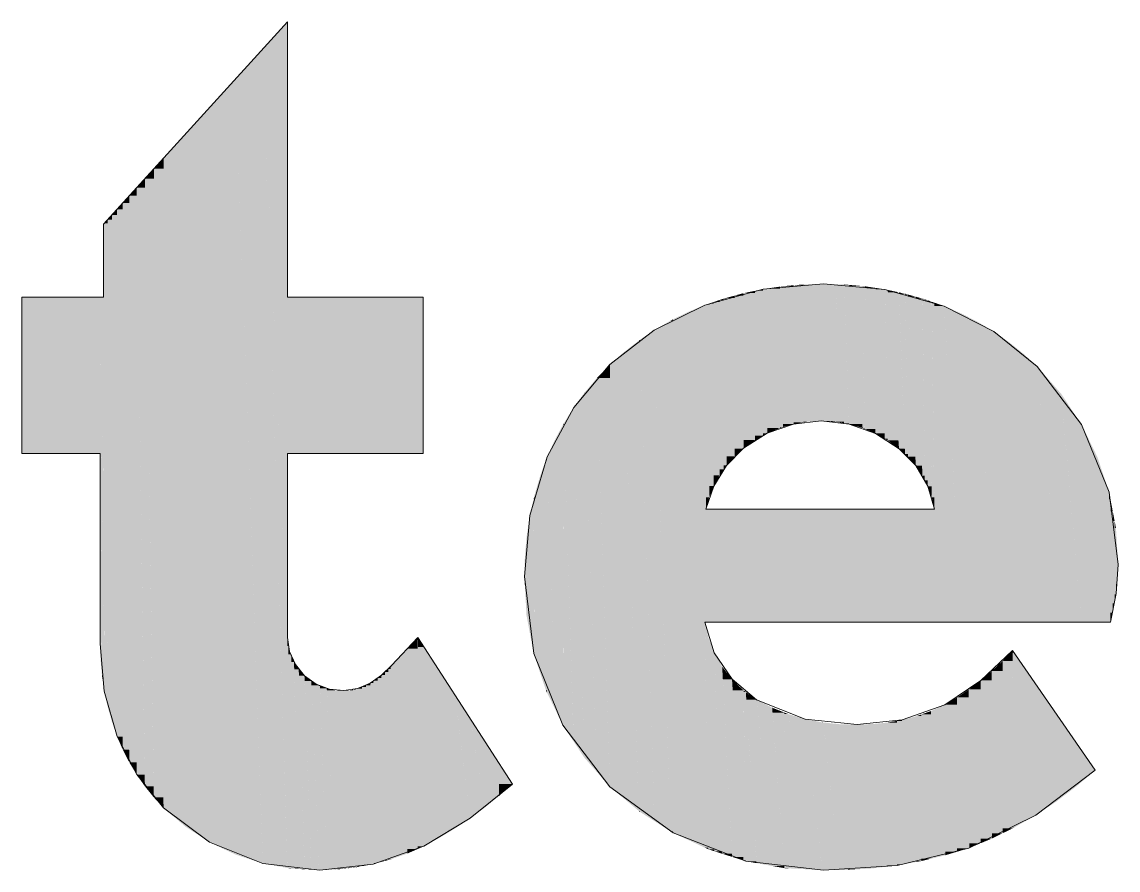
# Model space of a CAD drawing. Extents: x 885 to 2021, y 330 to 1122.
# Drawn here: x 1738.58 to 1743.74, y 648.9 to 652.89 of the extents above; entities that cross this region are included whole.
import ezdxf

# ---------------------------------------------------------------- set-up
doc = ezdxf.new("R2010")
doc.units = 0
doc.layers.add('P11_Plankopf_Ausführung_AF_4_800 Plankopf', color=7, linetype='Continuous', lineweight=25)

msp = doc.modelspace()

# ---------------------------------------------------------------- linework, layer by layer
at = {"layer": 'P11_Plankopf_Ausführung_AF_4_800 Plankopf', "color": 0, "linetype": 'Continuous', "lineweight": 13, "ltscale": 16.9}
for p, q in [((1739.8323, 652.8933), (1738.9674, 651.9418)), ((1739.8323, 651.5991), (1739.8323, 652.8933)), ((1738.9674, 651.9418), (1738.9674, 651.5991)), ((1742.0704, 651.6364), (1741.7956, 651.5613)), ((1742.3542, 651.6605), (1742.0704, 651.6364)), ((1742.6432, 651.6353), (1742.3542, 651.6605)), ((1742.9224, 651.5564), (1742.6432, 651.6353)), ((1738.9674, 651.5991), (1738.5837, 651.5991)), ((1738.5837, 651.5991), (1738.5837, 650.8625)), ((1740.4714, 651.5991), (1739.8323, 651.5991)), ((1740.4714, 650.8625), (1740.4714, 651.5991)), ((1741.7956, 651.5613), (1741.5586, 651.4437)), ((1743.1554, 651.4367), (1742.9224, 651.5564)), ((1741.5586, 651.4437), (1741.3497, 651.2813)), ((1743.3598, 651.273), (1743.1554, 651.4367)), ((1741.3497, 651.2813), (1741.1794, 651.0795)), ((1743.5681, 650.9998), (1743.3598, 651.273)), ((1741.1794, 651.0795), (1741.0543, 650.8469)), ((1742.344, 651.0159), (1742.2134, 651.0017)), ((1742.475, 651.0014), (1742.344, 651.0159)), ((1742.0896, 650.9581), (1741.9789, 650.8874)), ((1742.2134, 651.0017), (1742.0896, 650.9581)), ((1742.5991, 650.9571), (1742.475, 651.0014)), ((1742.7097, 650.8855), (1742.5991, 650.9571)), ((1743.6979, 650.6817), (1743.5681, 650.9998)), ((1738.5837, 650.8625), (1738.9521, 650.8625)), ((1738.9521, 650.8625), (1738.9521, 649.9673)), ((1739.8323, 649.9979), (1739.8323, 650.8625)), ((1739.8323, 650.8625), (1740.4714, 650.8625)), ((1741.9789, 650.8874), (1741.8983, 650.8067)), ((1742.7885, 650.8059), (1742.7097, 650.8855)), ((1741.0543, 650.8469), (1740.9733, 650.5709)), ((1741.8983, 650.8067), (1741.8382, 650.7097)), ((1742.8451, 650.7092), (1742.7885, 650.8059)), ((1741.8382, 650.7097), (1741.8017, 650.6016)), ((1742.876, 650.6016), (1742.8451, 650.7092)), ((1743.7402, 650.3407), (1743.6979, 650.6817)), ((1742.876, 650.6016), (1741.8017, 650.6016)), ((1740.9733, 650.5709), (1740.9475, 650.2844)), ((1743.7309, 650.204), (1743.7402, 650.3407)), ((1740.9475, 650.2844), (1740.9912, 649.9224)), ((1743.7044, 650.0696), (1743.7309, 650.204)), ((1741.7966, 650.0696), (1741.8408, 649.9259)), ((1741.7966, 650.0696), (1743.7044, 650.0696)), ((1739.8323, 649.9979), (1739.843, 649.9314)), ((1740.4458, 649.9979), (1740.323, 649.8649)), ((1740.8908, 649.3074), (1740.4458, 649.9979)), ((1738.9521, 649.9673), (1738.9712, 649.7455)), ((1739.843, 649.9314), (1739.8706, 649.8699)), ((1740.9912, 649.9224), (1741.1285, 649.5845)), ((1741.8408, 649.9259), (1741.9241, 649.8007)), ((1743.0944, 649.7957), (1743.244, 649.9366)), ((1743.6331, 649.3739), (1743.244, 649.9366)), ((1739.8706, 649.8699), (1739.9132, 649.8176)), ((1739.9132, 649.8176), (1739.9678, 649.7781)), ((1740.222, 649.7831), (1740.2751, 649.8208)), ((1740.2751, 649.8208), (1740.323, 649.8649)), ((1739.9678, 649.7781), (1740.0309, 649.7541)), ((1740.1623, 649.7569), (1740.222, 649.7831)), ((1741.9241, 649.8007), (1742.0396, 649.7044)), ((1742.9245, 649.6801), (1743.0944, 649.7957)), ((1738.9712, 649.7455), (1739.0315, 649.5312)), ((1740.0309, 649.7541), (1740.0979, 649.7473)), ((1740.0979, 649.7473), (1740.1623, 649.7569)), ((1742.0396, 649.7044), (1742.268, 649.6138)), ((1742.724, 649.6095), (1742.9245, 649.6801)), ((1742.268, 649.6138), (1742.5125, 649.5887)), ((1741.1285, 649.5845), (1741.3497, 649.2946)), ((1742.5125, 649.5887), (1742.724, 649.6095)), ((1739.0315, 649.5312), (1739.1236, 649.3522)), ((1739.1236, 649.3522), (1739.25, 649.1954)), ((1743.353, 649.1616), (1743.6331, 649.3739)), ((1740.6927, 649.147), (1740.8908, 649.3074)), ((1741.3497, 649.2946), (1741.6467, 649.0782)), ((1739.25, 649.1954), (1739.4664, 649.0341)), ((1740.4746, 649.0151), (1740.6927, 649.147)), ((1743.0378, 649.0062), (1743.353, 649.1616)), ((1741.6467, 649.0782), (1741.9891, 648.9449)), ((1739.4664, 649.0341), (1739.7173, 648.9344)), ((1740.2363, 648.9315), (1740.4746, 649.0151)), ((1742.7004, 648.9252), (1743.0378, 649.0062)), ((1741.9891, 648.9449), (1742.3542, 648.9032)), ((1739.7173, 648.9344), (1739.9854, 648.9032)), ((1739.9854, 648.9032), (1740.2363, 648.9315)), ((1742.3542, 648.9032), (1742.7004, 648.9252))]:
    msp.add_line(p, q, dxfattribs=at)
at = {"layer": 'P11_Plankopf_Ausführung_AF_4_800 Plankopf', "color": 0, "linetype": 'Continuous', "lineweight": 0, "ltscale": 0.0169}
for points in [[(1739.8323, 652.7668), (1739.7173, 652.7668), (1739.8323, 652.8933)], [(1739.7173, 652.6252), (1739.5886, 652.6252), (1739.7173, 652.7668)], [(1739.8316, 648.9344), (1739.7173, 648.9344), (1739.7173, 652.7668)], [(1739.8323, 651.5991), (1739.8323, 652.7668), (1739.7173, 652.7668)], [(1739.8323, 649.9979), (1739.7999, 649.9979), (1739.7173, 652.7668)], [(1739.8323, 650.8625), (1739.7964, 650.8625), (1739.7173, 652.7668)], [(1739.8323, 651.5991), (1739.7878, 651.5991), (1739.7173, 652.7668)], [(1739.5886, 652.4909), (1739.4664, 652.4909), (1739.5886, 652.6252)], [(1739.7158, 648.976), (1739.5886, 648.976), (1739.5886, 652.6252)], [(1739.7173, 648.9344), (1739.7173, 652.6252), (1739.5886, 652.6252)], [(1739.4664, 652.366), (1739.3529, 652.366), (1739.4664, 652.4909)], [(1739.5866, 649.0341), (1739.4664, 649.0341), (1739.4664, 652.4909)], [(1739.5886, 648.976), (1739.5886, 652.4909), (1739.4664, 652.4909)], [(1739.3529, 652.2528), (1739.25, 652.2528), (1739.3529, 652.366)], [(1739.4639, 649.1077), (1739.3529, 649.1077), (1739.3529, 652.366)], [(1739.4664, 649.0341), (1739.4664, 652.366), (1739.3529, 652.366)], [(1739.25, 652.2026), (1739.2044, 652.2026), (1739.25, 652.2528)], [(1739.3501, 649.1954), (1739.25, 649.1954), (1739.25, 652.2528)], [(1739.3529, 649.1077), (1739.3529, 652.2528), (1739.25, 652.2528)], [(1739.2044, 652.1561), (1739.1622, 652.1561), (1739.2044, 652.2026)], [(1739.2493, 649.2448), (1739.2044, 649.2448), (1739.2044, 652.2026)], [(1739.25, 649.1954), (1739.25, 652.2026), (1739.2044, 652.2026)], [(1739.1622, 652.1137), (1739.1236, 652.1137), (1739.1622, 652.1561)], [(1739.2036, 649.2971), (1739.1622, 649.2971), (1739.1622, 652.1561)], [(1739.2044, 649.2448), (1739.2044, 652.1561), (1739.1622, 652.1561)], [(1739.1236, 652.0755), (1739.0889, 652.0755), (1739.1236, 652.1137)], [(1739.1614, 649.3522), (1739.1236, 649.3522), (1739.1236, 652.1137)], [(1739.1622, 649.2971), (1739.1622, 652.1137), (1739.1236, 652.1137)], [(1739.0581, 652.0124), (1739.0315, 652.0124), (1739.0581, 652.0417)], [(1739.0889, 652.0417), (1739.0581, 652.0417), (1739.0889, 652.0755)], [(1739.0882, 649.4695), (1739.0581, 649.4695), (1739.0581, 652.0417)], [(1739.0889, 649.4097), (1739.0889, 652.0417), (1739.0581, 652.0417)], [(1739.1229, 649.4097), (1739.0889, 649.4097), (1739.0889, 652.0755)], [(1739.1236, 649.3522), (1739.1236, 652.0755), (1739.0889, 652.0755)], [(1739.0069, 651.9632), (1738.9868, 651.9632), (1739.0069, 651.9853)], [(1739.0315, 651.9853), (1739.0069, 651.9853), (1739.0315, 652.0124)], [(1739.0308, 649.6013), (1739.0069, 649.6013), (1739.0069, 651.9853)], [(1739.0315, 649.5312), (1739.0315, 651.9853), (1739.0069, 651.9853)], [(1739.0575, 649.5312), (1739.0315, 649.5312), (1739.0315, 652.0124)], [(1739.0581, 649.4695), (1739.0581, 652.0124), (1739.0315, 652.0124)], [(1738.9712, 651.9418), (1738.9674, 651.9418), (1738.9712, 651.946)], [(1738.968, 651.5991), (1738.9674, 651.5991), (1738.9674, 651.9418)], [(1738.9712, 649.7455), (1738.9712, 651.9418), (1738.9674, 651.9418)], [(1738.9868, 651.946), (1738.9712, 651.946), (1738.9868, 651.9632)], [(1738.9863, 649.7455), (1738.9712, 649.7455), (1738.9712, 651.946)], [(1738.9868, 649.6729), (1738.9868, 651.946), (1738.9712, 651.946)], [(1739.0063, 649.6729), (1738.9868, 649.6729), (1738.9868, 651.9632)], [(1739.0069, 649.6013), (1739.0069, 651.9632), (1738.9868, 651.9632)], [(1742.0322, 651.6173), (1741.9789, 651.6173), (1742.0322, 651.6284)], [(1742.0704, 651.6284), (1742.0322, 651.6284), (1742.0704, 651.6364)], [(1742.0704, 650.9473), (1742.0322, 650.9473), (1742.0322, 651.6284)], [(1742.0704, 650.9473), (1742.0704, 651.6284), (1742.0322, 651.6284)], [(1742.0896, 651.6364), (1742.0704, 651.6364), (1742.0896, 651.6392)], [(1742.0896, 650.9581), (1742.0704, 650.9581), (1742.0704, 651.6364)], [(1742.0896, 650.9581), (1742.0896, 651.6364), (1742.0704, 651.6364)], [(1742.1503, 651.6392), (1742.0896, 651.6392), (1742.1503, 651.6481)], [(1742.1503, 650.9834), (1742.0896, 650.9834), (1742.0896, 651.6392)], [(1742.1503, 650.9834), (1742.1503, 651.6392), (1742.0896, 651.6392)], [(1742.1644, 651.6481), (1742.1503, 651.6481), (1742.1644, 651.6502)], [(1742.1644, 650.9875), (1742.1503, 650.9875), (1742.1503, 651.6481)], [(1742.1644, 650.9875), (1742.1644, 651.6481), (1742.1503, 651.6481)], [(1742.2134, 651.6502), (1742.1644, 651.6502), (1742.2134, 651.6543)], [(1742.2134, 651.0017), (1742.1644, 651.0017), (1742.1644, 651.6502)], [(1742.2134, 651.0017), (1742.2134, 651.6502), (1742.1644, 651.6502)], [(1742.2592, 651.6543), (1742.2134, 651.6543), (1742.2592, 651.6582)], [(1742.2592, 651.0093), (1742.2134, 651.0093), (1742.2134, 651.6543)], [(1742.2592, 651.0093), (1742.2592, 651.6543), (1742.2134, 651.6543)], [(1742.2783, 651.6582), (1742.2592, 651.6582), (1742.2783, 651.6587)], [(1742.2783, 651.0125), (1742.2592, 651.0125), (1742.2592, 651.6582)], [(1742.2783, 651.0125), (1742.2783, 651.6582), (1742.2592, 651.6582)], [(1742.344, 651.6587), (1742.2783, 651.6587), (1742.344, 651.6602)], [(1742.344, 651.0159), (1742.2783, 651.0159), (1742.2783, 651.6587)], [(1742.344, 651.0159), (1742.344, 651.6587), (1742.2783, 651.6587)], [(1742.3542, 651.6602), (1742.344, 651.6602), (1742.3542, 651.6605)], [(1742.3542, 651.0159), (1742.344, 651.0159), (1742.344, 651.6602)], [(1742.3542, 651.0154), (1742.3542, 651.6602), (1742.344, 651.6602)], [(1742.4097, 651.0154), (1742.3542, 651.0154), (1742.3542, 651.6605)], [(1742.4099, 651.6592), (1742.3543, 651.6592), (1742.3542, 651.6605)], [(1742.4099, 651.0125), (1742.4099, 651.6592), (1742.3543, 651.6592)], [(1742.4506, 651.0125), (1742.4099, 651.0125), (1742.4099, 651.6592)], [(1742.451, 651.6582), (1742.41, 651.6582), (1742.4099, 651.6592)], [(1742.451, 651.0055), (1742.451, 651.6582), (1742.41, 651.6582)], [(1742.4748, 651.0055), (1742.451, 651.0055), (1742.451, 651.6582)], [(1742.475, 651.6561), (1742.4511, 651.6561), (1742.451, 651.6582)], [(1742.475, 651.0014), (1742.475, 651.6561), (1742.4511, 651.6561)], [(1742.5366, 651.0014), (1742.475, 651.0014), (1742.475, 651.6561)], [(1742.5383, 651.6506), (1742.4755, 651.6506), (1742.475, 651.6561)], [(1742.5383, 650.9829), (1742.5383, 651.6506), (1742.4755, 651.6506)], [(1742.5474, 650.9829), (1742.5383, 650.9829), (1742.5383, 651.6506)], [(1742.5475, 651.6498), (1742.5383, 651.6498), (1742.5383, 651.6506)], [(1742.5475, 650.979), (1742.5475, 651.6498), (1742.5383, 651.6498)], [(1742.5975, 650.979), (1742.5475, 650.979), (1742.5475, 651.6498)], [(1742.5991, 651.642), (1742.5481, 651.642), (1742.5475, 651.6498)], [(1742.5991, 650.9571), (1742.5991, 651.642), (1742.5481, 651.642)], [(1742.6417, 650.9571), (1742.5991, 650.9571), (1742.5991, 651.642)], [(1742.6432, 651.6353), (1742.5995, 651.6353), (1742.5991, 651.642)], [(1742.6432, 650.9321), (1742.6432, 651.6353), (1742.5995, 651.6353)], [(1742.6564, 650.9321), (1742.6432, 650.9321), (1742.6432, 651.6353)], [(1742.6565, 651.6325), (1742.6433, 651.6325), (1742.6432, 651.6353)], [(1742.6565, 650.9245), (1742.6565, 651.6325), (1742.6433, 651.6325)], [(1742.707, 650.9245), (1742.6565, 650.9245), (1742.6565, 651.6325)], [(1742.7097, 651.621), (1742.6573, 651.621), (1742.6565, 651.6325)], [(1742.7097, 650.8855), (1742.7097, 651.621), (1742.6573, 651.621)], [(1742.737, 650.8855), (1742.7097, 650.8855), (1742.7097, 651.621)], [(1742.7379, 651.6149), (1742.71, 651.6149), (1742.7097, 651.621)], [(1738.5837, 650.8625), (1738.9521, 650.8625), (1738.5837, 651.5991)], [(1738.9521, 650.8625), (1738.9521, 651.5991), (1738.5837, 651.5991)], [(1738.9528, 650.8625), (1738.9521, 650.8625), (1738.9521, 651.5991)], [(1738.9538, 649.893), (1738.9538, 651.5991), (1738.9521, 651.5991)], [(1738.9599, 649.893), (1738.9538, 649.893), (1738.9538, 651.5991)], [(1738.9602, 649.819), (1738.9602, 651.5991), (1738.9538, 651.5991)], [(1738.9672, 649.819), (1738.9602, 649.819), (1738.9602, 651.5991)], [(1738.9674, 649.7708), (1738.9674, 651.5991), (1738.9602, 651.5991)], [(1738.9712, 649.7455), (1738.968, 651.5991), (1738.9674, 651.5991)], [(1738.9711, 649.7708), (1738.9674, 649.7708), (1738.9674, 651.5991)], [(1739.8323, 650.8625), (1739.8323, 651.5991), (1739.7878, 651.5991)], [(1739.8323, 650.8625), (1740.4714, 650.8625), (1739.8323, 651.5991)], [(1740.4714, 650.8625), (1740.4714, 651.5991), (1739.8323, 651.5991)], [(1741.8382, 651.5685), (1741.8168, 651.5685), (1741.8382, 651.5758)], [(1741.8654, 651.5758), (1741.8382, 651.5758), (1741.8654, 651.585)], [(1741.8654, 650.7599), (1741.8382, 650.7599), (1741.8382, 651.5758)], [(1741.8654, 650.7599), (1741.8654, 651.5758), (1741.8382, 651.5758)], [(1741.8856, 651.585), (1741.8654, 651.585), (1741.8856, 651.5919)], [(1741.8856, 650.7886), (1741.8654, 650.7886), (1741.8654, 651.585)], [(1741.8856, 650.7886), (1741.8856, 651.585), (1741.8654, 651.585)], [(1741.8983, 651.5919), (1741.8856, 651.5919), (1741.8983, 651.5953)], [(1741.8983, 650.8067), (1741.8856, 650.8067), (1741.8856, 651.5919)], [(1741.8983, 650.8067), (1741.8983, 651.5919), (1741.8856, 651.5919)], [(1741.9362, 651.5953), (1741.8983, 651.5953), (1741.9362, 651.6057)], [(1741.9362, 650.8494), (1741.8983, 650.8494), (1741.8983, 651.5953)], [(1741.9362, 650.8494), (1741.9362, 651.5953), (1741.8983, 651.5953)], [(1741.9773, 651.6057), (1741.9362, 651.6057), (1741.9773, 651.617)], [(1741.9773, 650.886), (1741.9362, 650.886), (1741.9362, 651.6057)], [(1741.9773, 650.886), (1741.9773, 651.6057), (1741.9362, 651.6057)], [(1741.9789, 651.617), (1741.9773, 651.617), (1741.9789, 651.6173)], [(1741.9789, 650.8874), (1741.9773, 650.8874), (1741.9773, 651.617)], [(1741.9789, 650.8874), (1741.9789, 651.617), (1741.9773, 651.617)], [(1742.0322, 650.9259), (1741.9789, 650.9259), (1741.9789, 651.6173)], [(1742.0322, 650.9259), (1742.0322, 651.6173), (1741.9789, 651.6173)], [(1742.7379, 650.8604), (1742.7379, 651.6149), (1742.71, 651.6149)], [(1742.7514, 650.8604), (1742.7379, 650.8604), (1742.7379, 651.6149)], [(1742.7516, 651.611), (1742.738, 651.611), (1742.7379, 651.6149)], [(1742.7516, 650.8481), (1742.7516, 651.611), (1742.738, 651.611)], [(1742.7866, 650.8481), (1742.7516, 650.8481), (1742.7516, 651.611)], [(1742.7885, 651.6006), (1742.7521, 651.6006), (1742.7516, 651.611)], [(1742.7885, 650.8059), (1742.7885, 651.6006), (1742.7521, 651.6006)], [(1742.8181, 650.8059), (1742.7885, 650.8059), (1742.7885, 651.6006)], [(1742.8198, 651.5917), (1742.7888, 651.5917), (1742.7885, 651.6006)], [(1742.8198, 650.7593), (1742.8198, 651.5917), (1742.7888, 651.5917)], [(1742.8308, 650.7593), (1742.8198, 650.7593), (1742.8198, 651.5917)], [(1742.8311, 651.5886), (1742.8199, 651.5886), (1742.8198, 651.5917)], [(1742.8311, 650.737), (1742.8311, 651.5886), (1742.8199, 651.5886)], [(1742.8447, 650.737), (1742.8311, 650.737), (1742.8311, 651.5886)], [(1742.8451, 651.5836), (1742.8311, 651.5836), (1742.8311, 651.5886)], [(1742.8451, 650.7092), (1742.8451, 651.5836), (1742.8311, 651.5836)], [(1742.8628, 650.7092), (1742.8451, 650.7092), (1742.8451, 651.5836)], [(1742.8639, 651.577), (1742.8452, 651.577), (1742.8451, 651.5836)], [(1742.8639, 650.6564), (1742.8639, 651.577), (1742.8452, 651.577)], [(1742.8753, 650.6564), (1742.8639, 650.6564), (1742.8639, 651.577)], [(1742.876, 651.5728), (1742.864, 651.5728), (1742.8639, 651.577)], [(1742.876, 650.6016), (1742.876, 651.5728), (1742.864, 651.5728)], [(1742.876, 650.0696), (1742.9224, 650.0696), (1742.876, 651.5728)], [(1742.9224, 651.5564), (1742.8765, 651.5564), (1742.876, 651.5728)], [(1741.714, 651.494), (1741.6467, 651.494), (1741.714, 651.5274)], [(1741.7956, 651.5274), (1741.714, 651.5274), (1741.7956, 651.5613)], [(1741.7944, 649.0469), (1741.714, 649.0469), (1741.714, 651.5274)], [(1741.7956, 649.0089), (1741.7956, 651.5274), (1741.714, 651.5274)], [(1741.7966, 651.5613), (1741.7956, 651.5613), (1741.7966, 651.5617)], [(1741.7966, 649.0089), (1741.7956, 649.0089), (1741.7956, 651.5613)], [(1741.7966, 649.0084), (1741.7966, 651.5613), (1741.7956, 651.5613)], [(1741.8017, 651.5617), (1741.7966, 651.5617), (1741.8017, 651.5634)], [(1741.7966, 650.0696), (1741.8017, 650.0696), (1741.7966, 651.5617)], [(1741.8017, 650.0696), (1741.8017, 651.5617), (1741.7966, 651.5617)], [(1741.8168, 651.5634), (1741.8017, 651.5634), (1741.8168, 651.5685)], [(1741.8168, 650.6567), (1741.8017, 650.6567), (1741.8017, 651.5634)], [(1741.8168, 650.6567), (1741.8168, 651.5634), (1741.8017, 651.5634)], [(1741.8382, 650.7097), (1741.8168, 650.7097), (1741.8168, 651.5685)], [(1741.8382, 650.7097), (1741.8382, 651.5685), (1741.8168, 651.5685)], [(1742.9224, 650.0696), (1742.9224, 651.5564), (1742.8765, 651.5564)], [(1742.9224, 650.0696), (1743.0027, 650.0696), (1742.9224, 651.5564)], [(1743.0027, 651.5218), (1742.9243, 651.5218), (1742.9224, 651.5564)], [(1743.0027, 650.0696), (1743.0027, 651.5218), (1742.9243, 651.5218)], [(1743.0027, 650.0696), (1743.0804, 650.0696), (1743.0027, 651.5218)], [(1743.0804, 651.4818), (1743.0048, 651.4818), (1743.0027, 651.5218)], [(1741.6349, 651.4437), (1741.5586, 651.4437), (1741.6349, 651.4881)], [(1741.6467, 651.4881), (1741.6349, 651.4881), (1741.6467, 651.494)], [(1741.6467, 649.0857), (1741.6349, 649.0857), (1741.6349, 651.4881)], [(1741.6467, 649.0782), (1741.6467, 651.4881), (1741.6349, 651.4881)], [(1741.7132, 649.0782), (1741.6467, 649.0782), (1741.6467, 651.494)], [(1741.714, 649.0469), (1741.714, 651.494), (1741.6467, 651.494)], [(1743.0804, 650.0696), (1743.0804, 651.4818), (1743.0048, 651.4818)], [(1743.0804, 650.0696), (1743.1554, 650.0696), (1743.0804, 651.4818)], [(1743.1554, 651.4367), (1743.0828, 651.4367), (1743.0804, 651.4818)], [(1741.5586, 651.3982), (1741.4912, 651.3982), (1741.5586, 651.4437)], [(1741.6333, 649.1341), (1741.5586, 649.1341), (1741.5586, 651.4437)], [(1741.6349, 649.0857), (1741.6349, 651.4437), (1741.5586, 651.4437)], [(1743.1554, 650.0696), (1743.1554, 651.4367), (1743.0828, 651.4367)], [(1743.1554, 650.0696), (1743.2271, 650.0696), (1743.1554, 651.4367)], [(1743.2271, 651.3868), (1743.158, 651.3868), (1743.1554, 651.4367)], [(1741.4854, 651.34), (1741.4156, 651.34), (1741.4854, 651.3942)], [(1741.4912, 651.3942), (1741.4854, 651.3942), (1741.4912, 651.3982)], [(1741.4912, 649.1817), (1741.4854, 649.1817), (1741.4854, 651.3942)], [(1741.4912, 649.1768), (1741.4912, 651.3942), (1741.4854, 651.3942)], [(1741.5573, 649.1768), (1741.4912, 649.1768), (1741.4912, 651.3982)], [(1741.5586, 649.1341), (1741.5586, 651.3982), (1741.4912, 651.3982)], [(1743.2271, 650.0696), (1743.2271, 651.3868), (1743.158, 651.3868)], [(1743.2271, 650.0696), (1743.2953, 650.0696), (1743.2271, 651.3868)], [(1743.2953, 651.3321), (1743.2299, 651.3321), (1743.2271, 651.3868)], [(1741.4156, 651.2813), (1741.3497, 651.2813), (1741.4156, 651.34)], [(1741.4835, 649.2397), (1741.4156, 649.2397), (1741.4156, 651.34)], [(1741.4854, 649.1817), (1741.4854, 651.34), (1741.4156, 651.34)], [(1743.2953, 650.0696), (1743.2953, 651.3321), (1743.2299, 651.3321)], [(1743.2953, 650.0696), (1743.3598, 650.0696), (1743.2953, 651.3321)], [(1743.3598, 651.273), (1743.2983, 651.273), (1743.2953, 651.3321)], [(1741.3497, 651.218), (1741.2883, 651.218), (1741.3497, 651.2813)], [(1741.4139, 649.2946), (1741.3497, 649.2946), (1741.3497, 651.2813)], [(1741.4156, 649.2397), (1741.4156, 651.2813), (1741.3497, 651.2813)], [(1743.3598, 650.0696), (1743.3598, 651.273), (1743.2983, 651.273)], [(1743.3598, 650.0696), (1743.4729, 650.0696), (1743.3598, 651.273)], [(1743.4729, 651.1433), (1743.372, 651.1433), (1743.3598, 651.273)], [(1741.2883, 651.1506), (1741.2314, 651.1506), (1741.2883, 651.218)], [(1741.3474, 649.3648), (1741.2883, 649.3648), (1741.2883, 651.218)], [(1741.3497, 649.2946), (1741.3497, 651.218), (1741.2883, 651.218)], [(1741.2294, 651.0795), (1741.1794, 651.0795), (1741.2294, 651.1479)], [(1741.2314, 651.1479), (1741.2294, 651.1479), (1741.2314, 651.1506)], [(1741.2314, 649.4322), (1741.2294, 649.4322), (1741.2294, 651.1479)], [(1741.2314, 649.4299), (1741.2314, 651.1479), (1741.2294, 651.1479)], [(1741.2862, 649.4299), (1741.2314, 649.4299), (1741.2314, 651.1506)], [(1741.2883, 649.3648), (1741.2883, 651.1506), (1741.2314, 651.1506)], [(1743.4729, 650.0696), (1743.4729, 651.1433), (1743.372, 651.1433)], [(1743.4729, 650.0696), (1743.5681, 650.0696), (1743.4729, 651.1433)], [(1743.5681, 650.9998), (1743.4857, 650.9998), (1743.4729, 651.1433)], [(1741.1794, 651.0049), (1741.1324, 651.0049), (1741.1794, 651.0795)], [(1741.2271, 649.5077), (1741.1794, 649.5077), (1741.1794, 651.0795)], [(1741.2294, 649.4322), (1741.2294, 651.0795), (1741.1794, 651.0795)], [(1741.1324, 650.9977), (1741.1285, 650.9977), (1741.1324, 651.0049)], [(1741.1771, 649.5787), (1741.1324, 649.5787), (1741.1324, 651.0049)], [(1741.1794, 649.5077), (1741.1794, 651.0049), (1741.1324, 651.0049)], [(1742.2134, 651.0017), (1742.2592, 651.0093), (1742.2134, 651.0093)], [(1742.2592, 651.0093), (1742.2783, 651.0125), (1742.2592, 651.0125)], [(1742.2783, 651.0125), (1742.344, 651.0159), (1742.2783, 651.0159)], [(1742.3542, 651.0154), (1742.3542, 651.0159), (1742.344, 651.0159)], [(1742.4099, 651.0125), (1742.4097, 651.0154), (1742.3542, 651.0154)], [(1742.451, 651.0055), (1742.4506, 651.0125), (1742.4099, 651.0125)], [(1742.475, 651.0014), (1742.4748, 651.0055), (1742.451, 651.0055)], [(1741.1285, 650.9272), (1741.0906, 650.9272), (1741.1285, 650.9977)], [(1741.1323, 649.5845), (1741.1285, 649.5845), (1741.1285, 650.9977)], [(1741.1324, 649.5787), (1741.1324, 650.9977), (1741.1285, 650.9977)], [(1742.0704, 650.9473), (1742.0896, 650.9581), (1742.0704, 650.9581)], [(1742.0896, 650.9581), (1742.1503, 650.9834), (1742.0896, 650.9834)], [(1742.1503, 650.9834), (1742.1644, 650.9875), (1742.1503, 650.9875)], [(1742.1644, 650.9875), (1742.2134, 651.0017), (1742.1644, 651.0017)], [(1742.5383, 650.9829), (1742.5366, 651.0014), (1742.475, 651.0014)], [(1742.5475, 650.979), (1742.5474, 650.9829), (1742.5383, 650.9829)], [(1742.5991, 650.9571), (1742.5975, 650.979), (1742.5475, 650.979)], [(1742.6432, 650.9321), (1742.6417, 650.9571), (1742.5991, 650.9571)], [(1743.5681, 650.0696), (1743.5681, 650.9998), (1743.4857, 650.9998)], [(1743.5681, 650.0696), (1743.6435, 650.0696), (1743.5681, 650.9998)], [(1743.6435, 650.845), (1743.5806, 650.845), (1743.5681, 650.9998)], [(1741.0906, 650.8469), (1741.0543, 650.8469), (1741.0906, 650.9272)], [(1741.1263, 649.6625), (1741.0906, 649.6625), (1741.0906, 650.9272)], [(1741.1285, 649.5845), (1741.1285, 650.9272), (1741.0906, 650.9272)], [(1741.9789, 650.8874), (1742.0322, 650.9259), (1741.9789, 650.9259)], [(1742.0322, 650.9259), (1742.0704, 650.9473), (1742.0322, 650.9473)], [(1742.6565, 650.9245), (1742.6564, 650.9321), (1742.6432, 650.9321)], [(1742.7097, 650.8855), (1742.707, 650.9245), (1742.6565, 650.9245)], [(1738.9538, 649.893), (1738.9528, 650.8625), (1738.9521, 650.8625)], [(1738.9537, 649.9673), (1738.9521, 649.9673), (1738.9521, 650.8625)], [(1739.8323, 649.9979), (1739.8323, 650.8625), (1739.7964, 650.8625)], [(1741.8983, 650.8067), (1741.9362, 650.8494), (1741.8983, 650.8494)], [(1741.9362, 650.8494), (1741.9773, 650.886), (1741.9362, 650.886)], [(1741.9773, 650.886), (1741.9789, 650.8874), (1741.9773, 650.8874)], [(1742.7379, 650.8604), (1742.737, 650.8855), (1742.7097, 650.8855)], [(1742.7516, 650.8481), (1742.7514, 650.8604), (1742.7379, 650.8604)], [(1742.7885, 650.8059), (1742.7866, 650.8481), (1742.7516, 650.8481)], [(1741.0486, 650.7567), (1741.0213, 650.7567), (1741.0486, 650.8313)], [(1741.0543, 650.8313), (1741.0486, 650.8313), (1741.0543, 650.8469)], [(1741.0543, 649.7489), (1741.0486, 649.7489), (1741.0486, 650.8313)], [(1741.0543, 649.7372), (1741.0543, 650.8313), (1741.0486, 650.8313)], [(1741.0883, 649.7372), (1741.0543, 649.7372), (1741.0543, 650.8469)], [(1741.0906, 649.6625), (1741.0906, 650.8469), (1741.0543, 650.8469)], [(1741.8856, 650.7886), (1741.8983, 650.8067), (1741.8856, 650.8067)], [(1742.8198, 650.7593), (1742.8181, 650.8059), (1742.7885, 650.8059)], [(1743.6435, 650.0696), (1743.6435, 650.845), (1743.5806, 650.845)], [(1743.6435, 650.0696), (1743.6979, 650.0696), (1743.6435, 650.845)], [(1743.6979, 650.6817), (1743.6549, 650.6817), (1743.6435, 650.845)], [(1741.0213, 650.6646), (1740.9943, 650.6646), (1741.0213, 650.7567)], [(1741.0464, 649.8314), (1741.0213, 649.8314), (1741.0213, 650.7567)], [(1741.0486, 649.7489), (1741.0486, 650.7567), (1741.0213, 650.7567)], [(1741.8382, 650.7097), (1741.8654, 650.7599), (1741.8382, 650.7599)], [(1741.8654, 650.7599), (1741.8856, 650.7886), (1741.8654, 650.7886)], [(1742.8311, 650.737), (1742.8308, 650.7593), (1742.8198, 650.7593)], [(1741.8168, 650.6567), (1741.8382, 650.7097), (1741.8168, 650.7097)], [(1742.8451, 650.7092), (1742.8447, 650.737), (1742.8311, 650.737)], [(1742.8639, 650.6564), (1742.8628, 650.7092), (1742.8451, 650.7092)], [(1740.9912, 650.5709), (1740.9733, 650.5709), (1740.9912, 650.6509)], [(1740.9943, 650.6509), (1740.9912, 650.6509), (1740.9943, 650.6646)], [(1740.9942, 649.9224), (1740.9912, 649.9224), (1740.9912, 650.6509)], [(1740.9943, 649.9131), (1740.9943, 650.6509), (1740.9912, 650.6509)], [(1741.0187, 649.9131), (1740.9943, 649.9131), (1740.9943, 650.6646)], [(1741.0213, 649.8314), (1741.0213, 650.6646), (1740.9943, 650.6646)], [(1741.8017, 650.6016), (1741.8168, 650.6567), (1741.8017, 650.6567)], [(1742.876, 650.6016), (1742.8753, 650.6564), (1742.8639, 650.6564)], [(1743.6979, 650.0696), (1743.6979, 650.6817), (1743.6549, 650.6817)], [(1743.6979, 650.0696), (1743.7044, 650.0696), (1743.6979, 650.6817)], [(1743.7044, 650.6478), (1743.6982, 650.6478), (1743.6979, 650.6817)], [(1743.7044, 650.0696), (1743.7044, 650.6478), (1743.6982, 650.6478)], [(1743.7151, 650.114), (1743.7044, 650.114), (1743.7044, 650.6478)], [(1743.7151, 650.5917), (1743.7055, 650.5917), (1743.7044, 650.6478)], [(1741.8017, 650.0696), (1742.876, 650.0696), (1741.8017, 650.6016)], [(1742.876, 650.0696), (1742.876, 650.6016), (1741.8017, 650.6016)], [(1743.7151, 650.114), (1743.7151, 650.5917), (1743.7055, 650.5917)], [(1743.724, 650.1588), (1743.7151, 650.1588), (1743.7151, 650.5917)], [(1743.724, 650.5455), (1743.7161, 650.5455), (1743.7151, 650.5917)], [(1740.9733, 650.476), (1740.9585, 650.476), (1740.9733, 650.5709)], [(1740.9886, 650.0173), (1740.9733, 650.0173), (1740.9733, 650.5709)], [(1740.9912, 649.9224), (1740.9912, 650.5709), (1740.9733, 650.5709)], [(1743.724, 650.1588), (1743.724, 650.5455), (1743.7161, 650.5455)], [(1743.7303, 650.1998), (1743.724, 650.1998), (1743.724, 650.5455)], [(1743.7303, 650.5126), (1743.7246, 650.5126), (1743.724, 650.5455)], [(1743.7303, 650.1998), (1743.7303, 650.5126), (1743.7246, 650.5126)], [(1743.7309, 650.204), (1743.7303, 650.204), (1743.7303, 650.5126)], [(1743.7309, 650.5014), (1743.7303, 650.5014), (1743.7303, 650.5126)], [(1743.7309, 650.204), (1743.7309, 650.5014), (1743.7303, 650.5014)], [(1743.736, 650.2494), (1743.7309, 650.2494), (1743.7309, 650.5014)], [(1743.736, 650.4142), (1743.7327, 650.4142), (1743.7309, 650.5014)], [(1740.9573, 650.3804), (1740.9498, 650.3804), (1740.9573, 650.4632)], [(1740.9585, 650.4632), (1740.9573, 650.4632), (1740.9585, 650.476)], [(1740.9584, 650.1019), (1740.9573, 650.1019), (1740.9573, 650.4632)], [(1740.9585, 650.0958), (1740.9585, 650.4632), (1740.9573, 650.4632)], [(1740.9707, 650.0958), (1740.9585, 650.0958), (1740.9585, 650.476)], [(1740.9733, 650.0173), (1740.9733, 650.476), (1740.9585, 650.476)], [(1743.736, 650.2494), (1743.736, 650.4142), (1743.7327, 650.4142)], [(1743.739, 650.295), (1743.736, 650.295), (1743.736, 650.4142)], [(1743.739, 650.3605), (1743.7373, 650.3605), (1743.736, 650.4142)], [(1740.9498, 650.2844), (1740.9475, 650.2844), (1740.9498, 650.3804)], [(1740.9536, 650.2404), (1740.9498, 650.2404), (1740.9498, 650.3804)], [(1740.9573, 650.1019), (1740.9573, 650.3804), (1740.9498, 650.3804)], [(1743.739, 650.295), (1743.739, 650.3605), (1743.7373, 650.3605)], [(1743.7402, 650.3407), (1743.739, 650.3407), (1743.739, 650.3605)], [(1743.739, 650.295), (1743.7402, 650.3407), (1743.739, 650.3407)], [(1740.9498, 650.2404), (1740.9498, 650.2844), (1740.9475, 650.2844)], [(1743.736, 650.2494), (1743.739, 650.295), (1743.736, 650.295)], [(1740.9573, 650.1019), (1740.9536, 650.2404), (1740.9498, 650.2404)], [(1743.7309, 650.204), (1743.736, 650.2494), (1743.7309, 650.2494)], [(1743.724, 650.1588), (1743.7303, 650.1998), (1743.724, 650.1998)], [(1743.7303, 650.1998), (1743.7309, 650.204), (1743.7303, 650.204)], [(1743.7151, 650.114), (1743.724, 650.1588), (1743.7151, 650.1588)], [(1740.9585, 650.0958), (1740.9584, 650.1019), (1740.9573, 650.1019)], [(1740.9733, 650.0173), (1740.9707, 650.0958), (1740.9585, 650.0958)], [(1743.7044, 650.0696), (1743.7151, 650.114), (1743.7044, 650.114)], [(1741.8134, 649.0084), (1741.7966, 649.0084), (1741.7966, 650.0696)], [(1741.8135, 649.9961), (1741.7978, 649.9961), (1741.7966, 650.0696)], [(1739.8323, 648.9133), (1739.8323, 649.9979), (1739.7999, 649.9979)], [(1739.8366, 648.9133), (1739.8323, 648.9133), (1739.8323, 649.9979)], [(1739.8366, 649.9577), (1739.8324, 649.9577), (1739.8323, 649.9979)], [(1740.4458, 649.9454), (1740.3973, 649.9454), (1740.4458, 649.9979)], [(1740.4746, 649.0151), (1740.4458, 649.0151), (1740.4458, 649.9979)], [(1740.4746, 649.9533), (1740.4471, 649.9533), (1740.4458, 649.9979)], [(1740.9912, 649.9224), (1740.9886, 650.0173), (1740.9733, 650.0173)], [(1741.8135, 649.0005), (1741.8135, 649.9961), (1741.7978, 649.9961)], [(1741.8136, 649.0005), (1741.8135, 649.0005), (1741.8135, 649.9961)], [(1741.8136, 649.9959), (1741.8135, 649.9959), (1741.8135, 649.9961)], [(1741.8136, 649.0005), (1741.8136, 649.9959), (1741.8135, 649.9959)], [(1741.8406, 649.0005), (1741.8136, 649.0005), (1741.8136, 649.9959)], [(1741.8408, 649.9259), (1741.8155, 649.9259), (1741.8136, 649.9959)], [(1738.9538, 649.893), (1738.9537, 649.9673), (1738.9521, 649.9673)], [(1739.8366, 648.9125), (1739.8366, 649.9577), (1739.8324, 649.9577)], [(1739.8472, 648.9125), (1739.8366, 648.9125), (1739.8366, 649.9577)], [(1739.8472, 649.9185), (1739.837, 649.9185), (1739.8366, 649.9577)], [(1740.3973, 649.8649), (1740.323, 649.8649), (1740.3973, 649.9454)], [(1740.4458, 649.0025), (1740.3973, 649.0025), (1740.3973, 649.9454)], [(1740.4458, 649.0025), (1740.4458, 649.9454), (1740.3973, 649.9454)], [(1740.4746, 649.0151), (1740.4746, 649.9533), (1740.4471, 649.9533)], [(1740.5493, 649.0557), (1740.4746, 649.0557), (1740.4746, 649.9533)], [(1740.5493, 649.8374), (1740.4842, 649.8374), (1740.4746, 649.9533)], [(1740.9943, 649.9131), (1740.9942, 649.9224), (1740.9912, 649.9224)], [(1741.8408, 648.9919), (1741.8408, 649.9259), (1741.8155, 649.9259)], [(1741.8775, 648.9919), (1741.8408, 648.9919), (1741.8408, 649.9259)], [(1741.8779, 649.8603), (1741.8434, 649.8603), (1741.8408, 649.9259)], [(1743.244, 649.887), (1743.1966, 649.887), (1743.244, 649.9366)], [(1743.2513, 649.1032), (1743.244, 649.1032), (1743.244, 649.9366)], [(1743.2513, 649.926), (1743.2441, 649.926), (1743.244, 649.9366)], [(1743.2513, 649.1032), (1743.2513, 649.926), (1743.2441, 649.926)], [(1743.353, 649.1616), (1743.2513, 649.1616), (1743.2513, 649.926)], [(1743.353, 649.779), (1743.2708, 649.779), (1743.2513, 649.926)], [(1738.9602, 649.819), (1738.9599, 649.893), (1738.9538, 649.893)], [(1739.8472, 648.9106), (1739.8472, 649.9185), (1739.837, 649.9185)], [(1739.8503, 648.9106), (1739.8472, 648.9106), (1739.8472, 649.9185)], [(1739.8503, 649.9117), (1739.8472, 649.9117), (1739.8472, 649.9185)], [(1739.8503, 648.91), (1739.8503, 649.9117), (1739.8472, 649.9117)], [(1739.8638, 648.91), (1739.8503, 648.91), (1739.8503, 649.9117)], [(1739.8638, 649.8816), (1739.8507, 649.8816), (1739.8503, 649.9117)], [(1739.8638, 648.9093), (1739.8638, 649.8816), (1739.8507, 649.8816)], [(1739.886, 648.9093), (1739.8638, 648.9093), (1739.8638, 649.8816)], [(1739.886, 649.8476), (1739.8646, 649.8476), (1739.8638, 649.8816)], [(1741.0213, 649.8314), (1741.0187, 649.9131), (1740.9943, 649.9131)], [(1743.1966, 649.84), (1743.1467, 649.84), (1743.1966, 649.887)], [(1743.244, 649.0996), (1743.1966, 649.0996), (1743.1966, 649.887)], [(1743.244, 649.0996), (1743.244, 649.887), (1743.1966, 649.887)], [(1738.9674, 649.7708), (1738.9672, 649.819), (1738.9602, 649.819)], [(1739.886, 648.9082), (1739.886, 649.8476), (1739.8646, 649.8476)], [(1739.9131, 648.9082), (1739.886, 648.9082), (1739.886, 649.8476)], [(1739.9132, 649.8176), (1739.8868, 649.8176), (1739.886, 649.8476)], [(1739.9132, 648.9069), (1739.9132, 649.8176), (1739.8868, 649.8176)], [(1739.9447, 648.9069), (1739.9132, 648.9069), (1739.9132, 649.8176)], [(1739.9448, 649.7922), (1739.9141, 649.7922), (1739.9132, 649.8176)], [(1740.2751, 649.8075), (1740.2579, 649.8075), (1740.2751, 649.8208)], [(1740.2917, 649.8208), (1740.2751, 649.8208), (1740.2917, 649.8348)], [(1740.2917, 648.9463), (1740.2751, 648.9463), (1740.2751, 649.8208)], [(1740.2917, 648.9463), (1740.2917, 649.8208), (1740.2751, 649.8208)], [(1740.3077, 649.8348), (1740.2917, 649.8348), (1740.3077, 649.8496)], [(1740.3077, 648.9506), (1740.2917, 648.9506), (1740.2917, 649.8348)], [(1740.3077, 648.9506), (1740.3077, 649.8348), (1740.2917, 649.8348)], [(1740.3178, 649.8496), (1740.3077, 649.8496), (1740.3178, 649.8597)], [(1740.3178, 648.9533), (1740.3077, 648.9533), (1740.3077, 649.8496)], [(1740.3178, 648.9533), (1740.3178, 649.8496), (1740.3077, 649.8496)], [(1740.323, 649.8597), (1740.3178, 649.8597), (1740.323, 649.8649)], [(1740.323, 648.9552), (1740.3178, 648.9552), (1740.3178, 649.8597)], [(1740.323, 648.9552), (1740.323, 649.8597), (1740.3178, 649.8597)], [(1740.3973, 648.9813), (1740.323, 648.9813), (1740.323, 649.8649)], [(1740.3973, 648.9813), (1740.3973, 649.8649), (1740.323, 649.8649)], [(1740.5493, 649.0557), (1740.5493, 649.8374), (1740.4842, 649.8374)], [(1740.622, 649.0997), (1740.5493, 649.0997), (1740.5493, 649.8374)], [(1740.622, 649.7245), (1740.5604, 649.7245), (1740.5493, 649.8374)], [(1741.0486, 649.7489), (1741.0464, 649.8314), (1741.0213, 649.8314)], [(1741.8779, 648.9801), (1741.8779, 649.8603), (1741.8434, 649.8603)], [(1741.9233, 648.9801), (1741.8779, 648.9801), (1741.8779, 649.8603)], [(1741.9241, 649.8007), (1741.881, 649.8007), (1741.8779, 649.8603)], [(1743.1461, 649.7957), (1743.0944, 649.7957), (1743.1461, 649.8394)], [(1743.1467, 649.8394), (1743.1461, 649.8394), (1743.1467, 649.84)], [(1743.1467, 649.0516), (1743.1461, 649.0516), (1743.1461, 649.8394)], [(1743.1467, 649.0516), (1743.1467, 649.8394), (1743.1461, 649.8394)], [(1743.1966, 649.0762), (1743.1467, 649.0762), (1743.1467, 649.84)], [(1743.1966, 649.0762), (1743.1966, 649.84), (1743.1467, 649.84)], [(1738.9712, 649.7455), (1738.9711, 649.7708), (1738.9674, 649.7708)], [(1739.9448, 648.9053), (1739.9448, 649.7922), (1739.9141, 649.7922)], [(1739.9798, 648.9053), (1739.9448, 648.9053), (1739.9448, 649.7922)], [(1739.9799, 649.772), (1739.9456, 649.772), (1739.9448, 649.7922)], [(1739.9799, 648.9035), (1739.9799, 649.772), (1739.9456, 649.772)], [(1739.9854, 648.9035), (1739.9799, 648.9035), (1739.9799, 649.772)], [(1739.9854, 649.7699), (1739.9799, 649.7699), (1739.9799, 649.772)], [(1739.9854, 648.9032), (1739.9854, 649.7699), (1739.9799, 649.7699)], [(1740.0178, 648.9044), (1739.9854, 648.9044), (1739.9854, 649.7699)], [(1740.0178, 649.7576), (1739.9859, 649.7576), (1739.9854, 649.7699)], [(1740.2029, 649.7639), (1740.183, 649.7639), (1740.2029, 649.7726)], [(1740.222, 649.7726), (1740.2029, 649.7726), (1740.222, 649.7831)], [(1740.222, 648.9287), (1740.2029, 648.9287), (1740.2029, 649.7726)], [(1740.222, 648.9287), (1740.222, 649.7726), (1740.2029, 649.7726)], [(1740.2363, 649.7831), (1740.222, 649.7831), (1740.2363, 649.7924)], [(1740.2363, 648.9315), (1740.222, 648.9315), (1740.222, 649.7831)], [(1740.2363, 648.9315), (1740.2363, 649.7831), (1740.222, 649.7831)], [(1740.2402, 649.7924), (1740.2363, 649.7924), (1740.2402, 649.7949)], [(1740.2402, 648.9325), (1740.2363, 648.9325), (1740.2363, 649.7924)], [(1740.2402, 648.9325), (1740.2402, 649.7924), (1740.2363, 649.7924)], [(1740.2579, 649.7949), (1740.2402, 649.7949), (1740.2579, 649.8075)], [(1740.2579, 648.9373), (1740.2402, 648.9373), (1740.2402, 649.7949)], [(1740.2579, 648.9373), (1740.2579, 649.7949), (1740.2402, 649.7949)], [(1740.2751, 648.9419), (1740.2579, 648.9419), (1740.2579, 649.8075)], [(1740.2751, 648.9419), (1740.2751, 649.8075), (1740.2579, 649.8075)], [(1741.9241, 648.9655), (1741.9241, 649.8007), (1741.881, 649.8007)], [(1741.9773, 648.9655), (1741.9241, 648.9655), (1741.9241, 649.8007)], [(1741.9783, 649.7484), (1741.9274, 649.7484), (1741.9241, 649.8007)], [(1743.0944, 649.7542), (1743.0398, 649.7542), (1743.0944, 649.7957)], [(1743.1461, 649.0513), (1743.0944, 649.0513), (1743.0944, 649.7957)], [(1743.1461, 649.0513), (1743.1461, 649.7957), (1743.0944, 649.7957)], [(1743.353, 649.1616), (1743.353, 649.779), (1743.2708, 649.779)], [(1743.4508, 649.2264), (1743.353, 649.2264), (1743.353, 649.779)], [(1743.4508, 649.6375), (1743.378, 649.6375), (1743.353, 649.779)], [(1738.9868, 649.6729), (1738.9863, 649.7455), (1738.9712, 649.7455)], [(1740.0178, 648.9044), (1740.0178, 649.7576), (1739.9859, 649.7576)], [(1740.0575, 648.9059), (1740.0178, 648.9059), (1740.0178, 649.7576)], [(1740.0575, 649.7493), (1740.0182, 649.7493), (1740.0178, 649.7576)], [(1740.0575, 648.9059), (1740.0575, 649.7493), (1740.0182, 649.7493)], [(1740.0697, 648.9063), (1740.0575, 648.9063), (1740.0575, 649.7493)], [(1740.0697, 649.7487), (1740.0575, 649.7487), (1740.0575, 649.7493)], [(1740.0697, 648.9063), (1740.0697, 649.7487), (1740.0575, 649.7487)], [(1740.0979, 648.9095), (1740.0697, 648.9095), (1740.0697, 649.7487)], [(1740.0979, 649.7473), (1740.0697, 649.7473), (1740.0697, 649.7487)], [(1740.0979, 648.9095), (1740.0979, 649.7473), (1740.0697, 649.7473)], [(1740.1197, 649.7473), (1740.0979, 649.7473), (1740.1197, 649.7486)], [(1740.1197, 648.912), (1740.0979, 648.912), (1740.0979, 649.7473)], [(1740.1197, 648.912), (1740.1197, 649.7473), (1740.0979, 649.7473)], [(1740.1412, 649.7486), (1740.1197, 649.7486), (1740.1412, 649.7518)], [(1740.1412, 648.9144), (1740.1197, 648.9144), (1740.1197, 649.7486)], [(1740.1412, 648.9144), (1740.1412, 649.7486), (1740.1197, 649.7486)], [(1740.1535, 649.7518), (1740.1412, 649.7518), (1740.1535, 649.7548)], [(1740.1535, 648.9158), (1740.1412, 648.9158), (1740.1412, 649.7518)], [(1740.1535, 648.9158), (1740.1535, 649.7518), (1740.1412, 649.7518)], [(1740.1623, 649.7548), (1740.1535, 649.7548), (1740.1623, 649.7569)], [(1740.1623, 648.9174), (1740.1535, 648.9174), (1740.1535, 649.7548)], [(1740.1623, 648.9174), (1740.1623, 649.7548), (1740.1535, 649.7548)], [(1740.183, 649.7569), (1740.1623, 649.7569), (1740.183, 649.7639)], [(1740.183, 648.9214), (1740.1623, 648.9214), (1740.1623, 649.7569)], [(1740.183, 648.9214), (1740.183, 649.7569), (1740.1623, 649.7569)], [(1740.2029, 648.9251), (1740.183, 648.9251), (1740.183, 649.7639)], [(1740.2029, 648.9251), (1740.2029, 649.7639), (1740.183, 649.7639)], [(1740.622, 649.0997), (1740.622, 649.7245), (1740.5604, 649.7245)], [(1740.6927, 649.147), (1740.622, 649.147), (1740.622, 649.7245)], [(1740.6927, 649.6148), (1740.6355, 649.6148), (1740.622, 649.7245)], [(1741.0543, 649.7372), (1741.0543, 649.7489), (1741.0486, 649.7489)], [(1741.0906, 649.6625), (1741.0883, 649.7372), (1741.0543, 649.7372)], [(1741.9783, 648.9483), (1741.9783, 649.7484), (1741.9274, 649.7484)], [(1741.9891, 648.9483), (1741.9783, 648.9483), (1741.9783, 649.7484)], [(1741.9891, 649.7407), (1741.9785, 649.7407), (1741.9783, 649.7484)], [(1741.9891, 648.9449), (1741.9891, 649.7407), (1741.9785, 649.7407)], [(1742.039, 648.9449), (1741.9891, 648.9449), (1741.9891, 649.7407)], [(1742.0396, 649.7044), (1741.9914, 649.7044), (1741.9891, 649.7407)], [(1742.9832, 649.6816), (1742.9269, 649.6816), (1742.9832, 649.7157)], [(1743.0378, 649.7157), (1742.9832, 649.7157), (1743.0378, 649.7528)], [(1743.0378, 649.0062), (1742.9832, 649.0062), (1742.9832, 649.7157)], [(1743.0378, 649.0062), (1743.0378, 649.7157), (1742.9832, 649.7157)], [(1743.0398, 649.7528), (1743.0378, 649.7528), (1743.0398, 649.7542)], [(1743.0398, 649.007), (1743.0378, 649.007), (1743.0378, 649.7528)], [(1743.0398, 649.007), (1743.0398, 649.7528), (1743.0378, 649.7528)], [(1743.0944, 649.0298), (1743.0398, 649.0298), (1743.0398, 649.7542)], [(1743.0944, 649.0298), (1743.0944, 649.7542), (1743.0398, 649.7542)], [(1739.0069, 649.6013), (1739.0063, 649.6729), (1738.9868, 649.6729)], [(1741.1285, 649.5845), (1741.1263, 649.6625), (1741.0906, 649.6625)], [(1742.0396, 648.9358), (1742.0396, 649.7044), (1741.9914, 649.7044)], [(1742.1116, 648.9358), (1742.0396, 648.9358), (1742.0396, 649.7044)], [(1742.1128, 649.6673), (1742.0431, 649.6673), (1742.0396, 649.7044)], [(1742.1128, 648.9226), (1742.1128, 649.6673), (1742.0431, 649.6673)], [(1742.1695, 648.9226), (1742.1128, 648.9226), (1742.1128, 649.6673)], [(1742.1703, 649.6444), (1742.1146, 649.6444), (1742.1128, 649.6673)], [(1742.9245, 649.6513), (1742.8596, 649.6513), (1742.9245, 649.6801)], [(1742.9269, 649.6801), (1742.9245, 649.6801), (1742.9269, 649.6816)], [(1742.9269, 648.9728), (1742.9245, 648.9728), (1742.9245, 649.6801)], [(1742.9269, 648.9728), (1742.9269, 649.6801), (1742.9245, 649.6801)], [(1742.9832, 648.9897), (1742.9269, 648.9897), (1742.9269, 649.6816)], [(1742.9832, 648.9897), (1742.9832, 649.6816), (1742.9269, 649.6816)], [(1740.6927, 649.147), (1740.6927, 649.6148), (1740.6355, 649.6148)], [(1740.7612, 649.1974), (1740.6927, 649.1974), (1740.6927, 649.6148)], [(1740.7612, 649.5085), (1740.7102, 649.5085), (1740.6927, 649.6148)], [(1742.1703, 648.9123), (1742.1703, 649.6444), (1742.1146, 649.6444)], [(1742.1892, 648.9123), (1742.1703, 648.9123), (1742.1703, 649.6444)], [(1742.1892, 649.6369), (1742.1705, 649.6369), (1742.1703, 649.6444)], [(1742.1892, 648.9113), (1742.1892, 649.6369), (1742.1705, 649.6369)], [(1742.2676, 648.9113), (1742.1892, 648.9113), (1742.1892, 649.6369)], [(1742.268, 649.6138), (1742.1917, 649.6138), (1742.1892, 649.6369)], [(1742.268, 648.9075), (1742.268, 649.6138), (1742.1917, 649.6138)], [(1742.3481, 648.9075), (1742.268, 648.9075), (1742.268, 649.6138)], [(1742.3486, 649.5979), (1742.2698, 649.5979), (1742.268, 649.6138)], [(1742.7927, 649.6095), (1742.724, 649.6095), (1742.7927, 649.6277)], [(1742.8144, 649.6277), (1742.7927, 649.6277), (1742.8144, 649.6353)], [(1742.8144, 648.9457), (1742.7927, 648.9457), (1742.7927, 649.6277)], [(1742.8144, 648.9457), (1742.8144, 649.6277), (1742.7927, 649.6277)], [(1742.8596, 649.6353), (1742.8144, 649.6353), (1742.8596, 649.6513)], [(1742.8596, 648.9566), (1742.8144, 648.9566), (1742.8144, 649.6353)], [(1742.8596, 648.9566), (1742.8596, 649.6353), (1742.8144, 649.6353)], [(1742.9245, 648.9722), (1742.8596, 648.9722), (1742.8596, 649.6513)], [(1742.9245, 648.9722), (1742.9245, 649.6513), (1742.8596, 649.6513)], [(1743.4508, 649.2264), (1743.4508, 649.6375), (1743.378, 649.6375)], [(1743.5443, 649.2972), (1743.4508, 649.2972), (1743.4508, 649.6375)], [(1743.5443, 649.5023), (1743.4879, 649.5023), (1743.4508, 649.6375)], [(1739.0315, 649.5312), (1739.0308, 649.6013), (1739.0069, 649.6013)], [(1741.1324, 649.5787), (1741.1323, 649.5845), (1741.1285, 649.5845)], [(1741.1794, 649.5077), (1741.1771, 649.5787), (1741.1324, 649.5787)], [(1742.3486, 648.9035), (1742.3486, 649.5979), (1742.2698, 649.5979)], [(1742.3542, 648.9035), (1742.3486, 648.9035), (1742.3486, 649.5979)], [(1742.3542, 649.5973), (1742.3486, 649.5973), (1742.3486, 649.5979)], [(1742.3542, 648.9032), (1742.3542, 649.5973), (1742.3486, 649.5973)], [(1742.4303, 648.9037), (1742.3542, 648.9037), (1742.3542, 649.5973)], [(1742.4303, 649.5895), (1742.3551, 649.5895), (1742.3542, 649.5973)], [(1742.4303, 648.9037), (1742.4303, 649.5895), (1742.3551, 649.5895)], [(1742.47, 648.9039), (1742.4303, 648.9039), (1742.4303, 649.5895)], [(1742.47, 649.5891), (1742.4303, 649.5891), (1742.4303, 649.5895)], [(1742.47, 648.9039), (1742.47, 649.5891), (1742.4303, 649.5891)], [(1742.5125, 648.9066), (1742.47, 648.9066), (1742.47, 649.5891)], [(1742.5125, 649.5887), (1742.47, 649.5887), (1742.47, 649.5891)], [(1742.5125, 648.9066), (1742.5125, 649.5887), (1742.47, 649.5887)], [(1742.5835, 649.5887), (1742.5125, 649.5887), (1742.5835, 649.59)], [(1742.5835, 648.9111), (1742.5125, 648.9111), (1742.5125, 649.5887)], [(1742.5835, 648.9111), (1742.5835, 649.5887), (1742.5125, 649.5887)], [(1742.5855, 649.59), (1742.5835, 649.59), (1742.5855, 649.5902)], [(1742.5855, 648.9113), (1742.5835, 648.9113), (1742.5835, 649.59)], [(1742.5855, 648.9113), (1742.5855, 649.59), (1742.5835, 649.59)], [(1742.6541, 649.5902), (1742.5855, 649.5902), (1742.6541, 649.5969)], [(1742.6541, 648.9196), (1742.5855, 648.9196), (1742.5855, 649.5902)], [(1742.6541, 648.9196), (1742.6541, 649.5902), (1742.5855, 649.5902)], [(1742.7004, 649.5969), (1742.6541, 649.5969), (1742.7004, 649.6053)], [(1742.7004, 648.9252), (1742.6541, 648.9252), (1742.6541, 649.5969)], [(1742.7004, 648.9252), (1742.7004, 649.5969), (1742.6541, 649.5969)], [(1742.724, 649.6053), (1742.7004, 649.6053), (1742.724, 649.6095)], [(1742.724, 648.9295), (1742.7004, 648.9295), (1742.7004, 649.6053)], [(1742.724, 648.9295), (1742.724, 649.6053), (1742.7004, 649.6053)], [(1742.7927, 648.9418), (1742.724, 648.9418), (1742.724, 649.6095)], [(1742.7927, 648.9418), (1742.7927, 649.6095), (1742.724, 649.6095)], [(1739.0581, 649.4695), (1739.0575, 649.5312), (1739.0315, 649.5312)], [(1740.7612, 649.1974), (1740.7612, 649.5085), (1740.7102, 649.5085)], [(1740.8273, 649.2509), (1740.7612, 649.2509), (1740.7612, 649.5085)], [(1740.8273, 649.406), (1740.7875, 649.406), (1740.7612, 649.5085)], [(1741.2294, 649.4322), (1741.2271, 649.5077), (1741.1794, 649.5077)], [(1739.0889, 649.4097), (1739.0882, 649.4695), (1739.0581, 649.4695)], [(1743.5443, 649.2972), (1743.5443, 649.5023), (1743.4879, 649.5023)], [(1743.6331, 649.3739), (1743.5443, 649.3739), (1743.5443, 649.5023)], [(1739.1236, 649.3522), (1739.1229, 649.4097), (1739.0889, 649.4097)], [(1740.8273, 649.2509), (1740.8273, 649.406), (1740.7875, 649.406)], [(1740.8908, 649.3074), (1740.8273, 649.3074), (1740.8273, 649.406)], [(1741.2314, 649.4299), (1741.2314, 649.4322), (1741.2294, 649.4322)], [(1741.2883, 649.3648), (1741.2862, 649.4299), (1741.2314, 649.4299)], [(1739.1622, 649.2971), (1739.1614, 649.3522), (1739.1236, 649.3522)], [(1741.3497, 649.2946), (1741.3474, 649.3648), (1741.2883, 649.3648)], [(1743.5443, 649.2972), (1743.6331, 649.3739), (1743.5443, 649.3739)], [(1740.8273, 649.2509), (1740.8908, 649.3074), (1740.8273, 649.3074)], [(1739.2044, 649.2448), (1739.2036, 649.2971), (1739.1622, 649.2971)], [(1740.7612, 649.1974), (1740.8273, 649.2509), (1740.7612, 649.2509)], [(1741.4156, 649.2397), (1741.4139, 649.2946), (1741.3497, 649.2946)], [(1743.4508, 649.2264), (1743.5443, 649.2972), (1743.4508, 649.2972)], [(1739.25, 649.1954), (1739.2493, 649.2448), (1739.2044, 649.2448)], [(1740.6927, 649.147), (1740.7612, 649.1974), (1740.6927, 649.1974)], [(1741.4854, 649.1817), (1741.4835, 649.2397), (1741.4156, 649.2397)], [(1743.353, 649.1616), (1743.4508, 649.2264), (1743.353, 649.2264)], [(1739.3529, 649.1077), (1739.3501, 649.1954), (1739.25, 649.1954)], [(1740.622, 649.0997), (1740.6927, 649.147), (1740.622, 649.147)], [(1741.4912, 649.1768), (1741.4912, 649.1817), (1741.4854, 649.1817)], [(1741.5586, 649.1341), (1741.5573, 649.1768), (1741.4912, 649.1768)], [(1743.2513, 649.1032), (1743.353, 649.1616), (1743.2513, 649.1616)], [(1739.4664, 649.0341), (1739.4639, 649.1077), (1739.3529, 649.1077)], [(1740.5493, 649.0557), (1740.622, 649.0997), (1740.5493, 649.0997)], [(1741.6349, 649.0857), (1741.6333, 649.1341), (1741.5586, 649.1341)], [(1743.1966, 649.0762), (1743.244, 649.0996), (1743.1966, 649.0996)], [(1743.244, 649.0996), (1743.2513, 649.1032), (1743.244, 649.1032)], [(1740.4746, 649.0151), (1740.5493, 649.0557), (1740.4746, 649.0557)], [(1741.6467, 649.0782), (1741.6467, 649.0857), (1741.6349, 649.0857)], [(1741.714, 649.0469), (1741.7132, 649.0782), (1741.6467, 649.0782)], [(1741.7956, 649.0089), (1741.7944, 649.0469), (1741.714, 649.0469)], [(1743.0944, 649.0298), (1743.1461, 649.0513), (1743.0944, 649.0513)], [(1743.1461, 649.0513), (1743.1467, 649.0516), (1743.1461, 649.0516)], [(1743.1467, 649.0516), (1743.1966, 649.0762), (1743.1467, 649.0762)], [(1739.5886, 648.976), (1739.5866, 649.0341), (1739.4664, 649.0341)], [(1740.3973, 648.9813), (1740.4458, 649.0025), (1740.3973, 649.0025)], [(1740.4458, 649.0025), (1740.4746, 649.0151), (1740.4458, 649.0151)], [(1741.7966, 649.0084), (1741.7966, 649.0089), (1741.7956, 649.0089)], [(1741.8135, 649.0005), (1741.8134, 649.0084), (1741.7966, 649.0084)], [(1741.8136, 649.0005), (1741.8136, 649.0005), (1741.8135, 649.0005)], [(1741.8408, 648.9919), (1741.8406, 649.0005), (1741.8136, 649.0005)], [(1741.8779, 648.9801), (1741.8775, 648.9919), (1741.8408, 648.9919)], [(1742.9832, 648.9897), (1743.0378, 649.0062), (1742.9832, 649.0062)], [(1743.0378, 649.0062), (1743.0398, 649.007), (1743.0378, 649.007)], [(1743.0398, 649.007), (1743.0944, 649.0298), (1743.0398, 649.0298)], [(1739.7173, 648.9344), (1739.7158, 648.976), (1739.5886, 648.976)], [(1740.2579, 648.9373), (1740.2751, 648.9419), (1740.2579, 648.9419)], [(1740.2751, 648.9419), (1740.2917, 648.9463), (1740.2751, 648.9463)], [(1740.2917, 648.9463), (1740.3077, 648.9506), (1740.2917, 648.9506)], [(1740.3077, 648.9506), (1740.3178, 648.9533), (1740.3077, 648.9533)], [(1740.3178, 648.9533), (1740.323, 648.9552), (1740.3178, 648.9552)], [(1740.323, 648.9552), (1740.3973, 648.9813), (1740.323, 648.9813)], [(1741.9241, 648.9655), (1741.9233, 648.9801), (1741.8779, 648.9801)], [(1741.9783, 648.9483), (1741.9773, 648.9655), (1741.9241, 648.9655)], [(1741.9891, 648.9449), (1741.9891, 648.9483), (1741.9783, 648.9483)], [(1742.0396, 648.9358), (1742.039, 648.9449), (1741.9891, 648.9449)], [(1742.724, 648.9295), (1742.7927, 648.9418), (1742.724, 648.9418)], [(1742.7927, 648.9418), (1742.8144, 648.9457), (1742.7927, 648.9457)], [(1742.8144, 648.9457), (1742.8596, 648.9566), (1742.8144, 648.9566)], [(1742.8596, 648.9566), (1742.9245, 648.9722), (1742.8596, 648.9722)], [(1742.9245, 648.9722), (1742.9269, 648.9728), (1742.9245, 648.9728)], [(1742.9269, 648.9728), (1742.9832, 648.9897), (1742.9269, 648.9897)], [(1739.8323, 648.9133), (1739.8316, 648.9344), (1739.7173, 648.9344)], [(1739.8366, 648.9125), (1739.8366, 648.9133), (1739.8323, 648.9133)], [(1739.8472, 648.9106), (1739.8472, 648.9125), (1739.8366, 648.9125)], [(1739.8503, 648.91), (1739.8503, 648.9106), (1739.8472, 648.9106)], [(1739.8638, 648.9093), (1739.8638, 648.91), (1739.8503, 648.91)], [(1739.886, 648.9082), (1739.886, 648.9093), (1739.8638, 648.9093)], [(1739.9132, 648.9069), (1739.9131, 648.9082), (1739.886, 648.9082)], [(1739.9448, 648.9053), (1739.9447, 648.9069), (1739.9132, 648.9069)], [(1739.9799, 648.9035), (1739.9798, 648.9053), (1739.9448, 648.9053)], [(1739.9854, 648.9032), (1739.9854, 648.9035), (1739.9799, 648.9035)], [(1739.9854, 648.9032), (1740.0178, 648.9044), (1739.9854, 648.9044)], [(1740.0178, 648.9044), (1740.0575, 648.9059), (1740.0178, 648.9059)], [(1740.0575, 648.9059), (1740.0697, 648.9063), (1740.0575, 648.9063)], [(1740.0697, 648.9063), (1740.0979, 648.9095), (1740.0697, 648.9095)], [(1740.0979, 648.9095), (1740.1197, 648.912), (1740.0979, 648.912)], [(1740.1197, 648.912), (1740.1412, 648.9144), (1740.1197, 648.9144)], [(1740.1412, 648.9144), (1740.1535, 648.9158), (1740.1412, 648.9158)], [(1740.1535, 648.9158), (1740.1623, 648.9174), (1740.1535, 648.9174)], [(1740.1623, 648.9174), (1740.183, 648.9214), (1740.1623, 648.9214)], [(1740.183, 648.9214), (1740.2029, 648.9251), (1740.183, 648.9251)], [(1740.2029, 648.9251), (1740.222, 648.9287), (1740.2029, 648.9287)], [(1740.222, 648.9287), (1740.2363, 648.9315), (1740.222, 648.9315)], [(1740.2363, 648.9315), (1740.2402, 648.9325), (1740.2363, 648.9325)], [(1740.2402, 648.9325), (1740.2579, 648.9373), (1740.2402, 648.9373)], [(1742.1128, 648.9226), (1742.1116, 648.9358), (1742.0396, 648.9358)], [(1742.1703, 648.9123), (1742.1695, 648.9226), (1742.1128, 648.9226)], [(1742.1892, 648.9113), (1742.1892, 648.9123), (1742.1703, 648.9123)], [(1742.268, 648.9075), (1742.2676, 648.9113), (1742.1892, 648.9113)], [(1742.3486, 648.9035), (1742.3481, 648.9075), (1742.268, 648.9075)], [(1742.3542, 648.9032), (1742.3542, 648.9035), (1742.3486, 648.9035)], [(1742.3542, 648.9032), (1742.4303, 648.9037), (1742.3542, 648.9037)], [(1742.4303, 648.9037), (1742.47, 648.9039), (1742.4303, 648.9039)], [(1742.47, 648.9039), (1742.5125, 648.9066), (1742.47, 648.9066)], [(1742.5125, 648.9066), (1742.5835, 648.9111), (1742.5125, 648.9111)], [(1742.5835, 648.9111), (1742.5855, 648.9113), (1742.5835, 648.9113)], [(1742.5855, 648.9113), (1742.6541, 648.9196), (1742.5855, 648.9196)], [(1742.6541, 648.9196), (1742.7004, 648.9252), (1742.6541, 648.9252)], [(1742.7004, 648.9252), (1742.724, 648.9295), (1742.7004, 648.9295)]]:
    msp.add_solid(points, dxfattribs=at)

doc.saveas('drawing.dxf')
